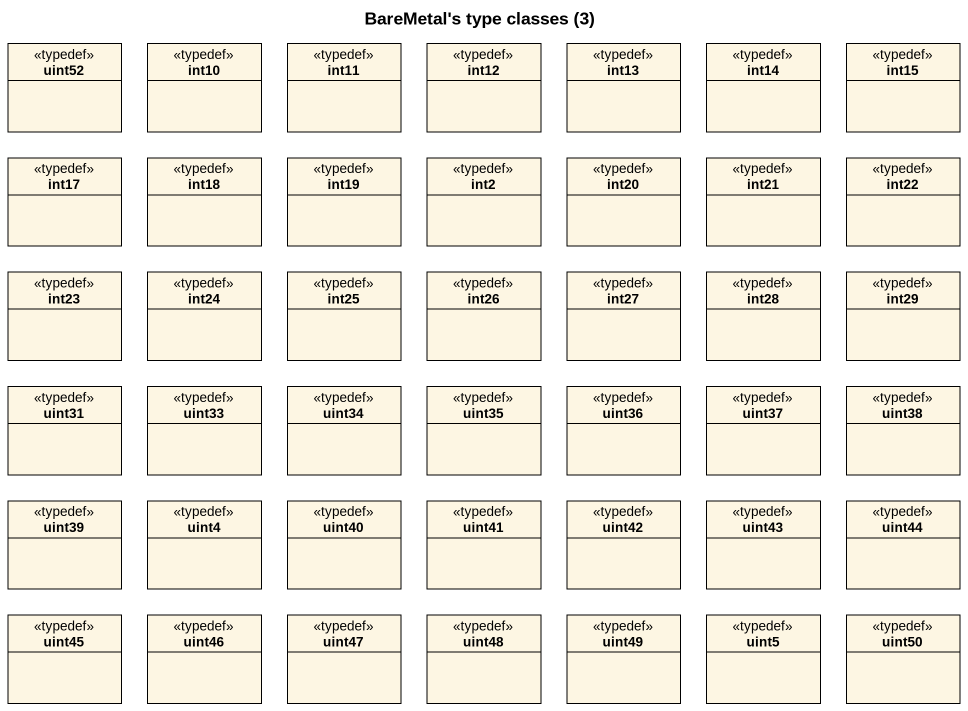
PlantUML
@startuml
title BareMetal's type classes (3)
hide circle
hide empty members
class uint52 <<typedef>>
class int10 <<typedef>>
class int11 <<typedef>>
class int12 <<typedef>>
class int13 <<typedef>>
class int14 <<typedef>>
class int15 <<typedef>>
class int17 <<typedef>>
class int18 <<typedef>>
class int19 <<typedef>>
class int2 <<typedef>>
class int20 <<typedef>>
class int21 <<typedef>>
class int22 <<typedef>>
class int23 <<typedef>>
class int24 <<typedef>>
class int25 <<typedef>>
class int26 <<typedef>>
class int27 <<typedef>>
class int28 <<typedef>>
class int29 <<typedef>>
class uint31 <<typedef>>
class uint33 <<typedef>>
class uint34 <<typedef>>
class uint35 <<typedef>>
class uint36 <<typedef>>
class uint37 <<typedef>>
class uint38 <<typedef>>
class uint39 <<typedef>>
class uint4 <<typedef>>
class uint40 <<typedef>>
class uint41 <<typedef>>
class uint42 <<typedef>>
class uint43 <<typedef>>
class uint44 <<typedef>>
class uint45 <<typedef>>
class uint46 <<typedef>>
class uint47 <<typedef>>
class uint48 <<typedef>>
class uint49 <<typedef>>
class uint5 <<typedef>>
class uint50 <<typedef>>
@enduml
